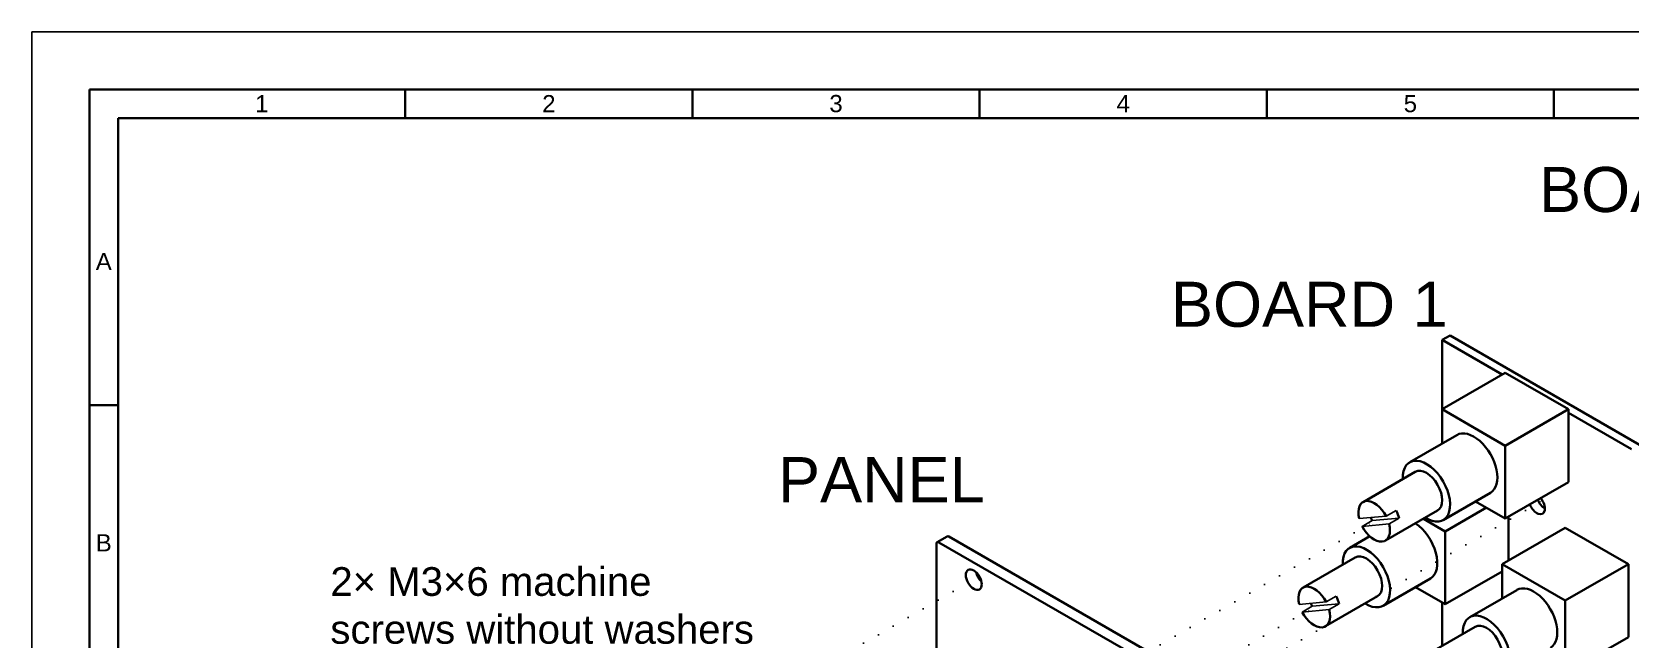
# Model space of a CAD drawing. Header units: millimetres. Extents: x 0 to 420, y 0 to 297.
# Drawn here: x 0 to 278.2, y 191.2 to 297 of the extents above; entities that cross this region are included whole.
import ezdxf

# ---------------------------------------------------------------- set-up
doc = ezdxf.new("R2010")
doc.units = ezdxf.units.MM
doc.linetypes.add('ACAD_ISO07W100', pattern=[3, 0.1, -2.9])
for name, color, linetype, lineweight, true_color in [('assembly lines', 14, 'ACAD_ISO07W100', 25, 0x800000), ('details', 7, 'Continuous', 25, 0x000000), ('frame', 5, 'Continuous', 35, 0x0000ff), ('holes', 7, 'Continuous', 35, 0x000000), ('notes', 94, 'Continuous', 25, 0x008000), ('outlines', 7, 'Continuous', 35, 0x000000), ('paper outline', 1, 'Continuous', 25, 0xff0000)]:
    doc.layers.add(name, color=color, linetype=linetype, lineweight=lineweight, true_color=true_color)
doc.styles.add('textstyle1', font='')
doc.styles.add('textstyle13', font='')
doc.styles.add('textstyle15', font='')
doc.styles.add('textstyle17', font='')
doc.styles.add('textstyle19', font='')
doc.styles.add('textstyle21', font='')
doc.styles.add('textstyle3', font='')
doc.styles.add('textstyle33', font='')
doc.styles.add('textstyle37', font='')
doc.styles.add('textstyle38', font='')
doc.styles.add('textstyle39', font='')
doc.styles.get('textstyle1').set_extended_font_data('Nimbus Sans L')
doc.styles.get('textstyle13').set_extended_font_data('Nimbus Sans L')
doc.styles.get('textstyle15').set_extended_font_data('Nimbus Sans L')
doc.styles.get('textstyle17').set_extended_font_data('Nimbus Sans L')
doc.styles.get('textstyle19').set_extended_font_data('Nimbus Sans L')
doc.styles.get('textstyle21').set_extended_font_data('Nimbus Sans L')
doc.styles.get('textstyle3').set_extended_font_data('Nimbus Sans L')
doc.styles.get('textstyle33').set_extended_font_data('Nimbus Sans L')
doc.styles.get('textstyle37').set_extended_font_data('Nimbus Sans L')
doc.styles.get('textstyle38').set_extended_font_data('Nimbus Sans L')
doc.styles.get('textstyle39').set_extended_font_data('Nimbus Sans L')

msp = doc.modelspace()

# ---------------------------------------------------------------- linework, layer by layer
at = {"layer": 'assembly lines'}
for p, q in [((218.47, 189.62), (263, 215.33)), ((154.87, 166.23), (235.12, 212.57)), ((131.79, 182.99), (164.73, 202.01)), ((128.71, 142.24), (224.68, 197.64))]:
    msp.add_line(p, q, dxfattribs=at)
at = {"layer": 'details'}
for p, q in [((235.78, 212.62), (231.11, 212.21)), ((231.63, 210.87), (233.36, 211.87)), ((233.36, 211.87), (238.04, 212.29)), ((235.78, 212.62), (237.52, 213.62)), ((236.3, 211.29), (238.04, 212.29)), ((231.63, 210.87), (236.3, 211.29)), ((225.33, 197.7), (220.66, 197.28)), ((225.33, 197.7), (227.07, 198.7)), ((221.18, 195.94), (222.91, 196.94)), ((221.18, 195.94), (225.85, 196.36)), ((222.91, 196.94), (227.59, 197.36)), ((225.85, 196.36), (227.59, 197.36))]:
    msp.add_line(p, q, dxfattribs=at)
at = {"layer": 'frame'}
for p, q in [((410, 287), (10, 287)), ((10, 287), (10, 10)), ((65, 287), (65, 282)), ((115, 287), (115, 282)), ((165, 287), (165, 282)), ((215, 287), (215, 282)), ((265, 287), (265, 282)), ((405, 282), (15, 282)), ((15, 282), (15, 15)), ((15, 232), (10, 232))]:
    msp.add_line(p, q, dxfattribs=at)
at = {"layer": 'holes'}
for centre, start_param, end_param in [((262.02, 214.76), 1.286343, 4.996843), ((263.41, 215.56), 1.286343, 2.356223), ((165.71, 202.58), 1.084048, 2.057544)]:
    msp.add_ellipse(centre, major_axis=(-0.98, 1.7), ratio=0.57735, start_param=start_param, end_param=end_param, dxfattribs=at)
msp.add_ellipse((163.98, 201.58), major_axis=(-0.98, 1.7), ratio=0.57735, dxfattribs=at)
at = {"layer": 'outlines'}
for p, q in [((245.53, 243.34), (246.91, 244.14)), ((245.53, 243.34), (255.98, 237.3)), ((245.53, 231.27), (245.53, 243.34)), ((246.91, 244.14), (279.91, 225.09)), ((256.53, 237.62), (245.53, 231.27)), ((267.52, 231.27), (256.53, 237.62)), ((245.53, 231.27), (256.53, 224.92)), ((245.53, 225.29), (245.53, 231.27)), ((256.53, 224.92), (267.52, 231.27)), ((267.52, 231.27), (267.52, 218.57)), ((267.52, 230.64), (278.52, 224.29)), ((239.89, 222.03), (248.1, 226.77)), ((256.53, 224.92), (256.53, 212.22)), ((231.76, 215.11), (240.85, 220.36)), ((267.52, 218.57), (256.53, 212.22)), ((245.71, 211.96), (253.93, 216.71)), ((256.53, 212.22), (251.34, 215.21)), ((235.65, 208.38), (244.74, 213.63)), ((242.27, 212.2), (246.08, 210)), ((246.08, 210), (253.23, 214.13)), ((257.08, 212.54), (257.08, 204.92)), ((157.61, 208.11), (159.35, 209.11)), ((159.65, 209.08), (193.69, 189.43)), ((229.44, 207.11), (232.94, 209.13)), ((246.08, 210), (246.08, 197.3)), ((266.97, 210.63), (255.98, 204.28)), ((277.97, 204.28), (266.97, 210.63)), ((157.49, 80.32), (157.49, 207.83)), ((157.92, 208.08), (191.96, 188.43)), ((221.31, 200.19), (230.41, 205.44)), ((255.98, 204.28), (266.97, 197.93)), ((255.98, 198.3), (255.98, 204.28)), ((266.97, 197.93), (277.97, 204.28)), ((277.97, 204.28), (277.97, 191.58)), ((235.26, 197.03), (243.49, 201.78)), ((255.98, 203.01), (246.08, 197.3)), ((225.2, 193.46), (234.29, 198.71)), ((246.08, 197.3), (240.9, 200.29)), ((245.53, 190.04), (245.53, 197.62)), ((250.34, 195.05), (258.55, 199.78)), ((266.97, 197.93), (266.97, 185.23)), ((242.21, 188.13), (251.3, 193.38)), ((277.97, 191.58), (266.97, 185.23))]:
    msp.add_line(p, q, dxfattribs=at)
for centre, major_axis, start_param, end_param in [((251.03, 221.75), (-2.91, 5.04), 3.141593, 0.006838), ((242.8, 217), (-2.91, 5.04), 2.30288, 0.838712), ((242.8, 217), (-1.94, 3.37), 3.141593, 0), ((233.7, 211.75), (-1.94, 3.37), 4.640709, 1.118877), ((235.44, 212.75), (-1.94, 3.37), 1.3506, 1.499117), ((235.44, 212.75), (-1.94, 3.37), 4.26047, 4.640709), ((159.65, 208.58), (-0.306, 0.53), 5.497787, 0), ((233.7, 211.75), (-1.94, 3.37), 1.499117, 4.26047), ((240.58, 206.82), (-2.91, 5.04), 3.141593, 5.426552), ((157.92, 207.58), (-0.306, 0.53), 5.497787, 0.785398), ((232.35, 202.07), (-2.91, 5.04), 2.30288, 0.838712), ((232.35, 202.07), (-1.94, 3.37), 3.141593, 0), ((223.26, 196.82), (-1.94, 3.37), 4.640709, 1.118877), ((261.47, 194.76), (-2.91, 5.04), 3.141593, 0.006838), ((224.99, 197.82), (-1.94, 3.37), 4.26047, 4.640709), ((223.26, 196.82), (-1.94, 3.37), 1.499117, 4.26047), ((224.99, 197.82), (-1.94, 3.37), 1.3506, 1.499117), ((253.25, 190.01), (-2.91, 5.04), 2.30288, 0.838712), ((253.25, 190.01), (-1.94, 3.37), 3.141593, 0)]:
    msp.add_ellipse(centre, major_axis=major_axis, ratio=0.57735, start_param=start_param, end_param=end_param, dxfattribs=at)
at = {"layer": 'paper outline'}
for p, q in [((420, 297), (0, 297)), ((0, 297), (0, 0))]:
    msp.add_line(p, q, dxfattribs=at)

# ---------------------------------------------------------------- texts
at = {"layer": 'frame', "char_height": 3, "attachment_point": 5}
for s, insert, style in [('1', (40, 284.5), 'textstyle13'), ('2', (90, 284.5), 'textstyle15'), ('3', (140, 284.5), 'textstyle17'), ('4', (190, 284.5), 'textstyle19'), ('5', (240, 284.5), 'textstyle21'), ('A', (12.5, 257), 'textstyle1'), ('B', (12.5, 208), 'textstyle3')]:
    msp.add_mtext(s, dxfattribs=dict(at, insert=insert, style=style))
at = {"layer": 'notes', "char_height": 5, "attachment_point": 4}
for s, insert, style in [('\\H7.85714;BOARD 2', (262.41, 269.5), 'textstyle39'), ('\\H7.85714;BOARD 1', (198.32, 249.5), 'textstyle38'), ('\\H7.85714;PANEL', (129.9, 219), 'textstyle37'), ('2× M3×6 machine\\Pscrews without washers\\P(for mounting boards\\Pto panel)', (51.96, 188), 'textstyle33')]:
    msp.add_mtext(s, dxfattribs=dict(at, insert=insert, style=style))

doc.saveas('drawing.dxf')
